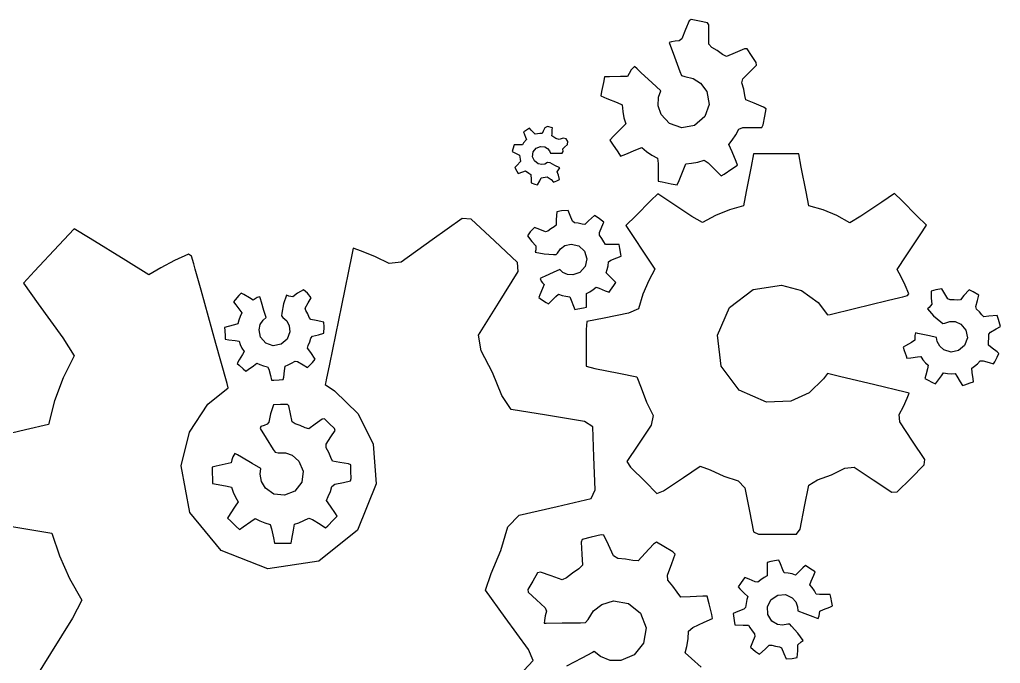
# Model space of a CAD drawing. Header units: metres. Extents: x -544 to 104, y 0 to 186.
# Drawn here: x -354.47 to -342.09, y 108.51 to 116.64 of the extents above; entities that cross this region are included whole.
import ezdxf

# ---------------------------------------------------------------- set-up
doc = ezdxf.new("R2010")
doc.units = ezdxf.units.M

msp = doc.modelspace()

# ---------------------------------------------------------------- linework, layer by layer
at = {"layer": 'COMPONENT1'}
for p, q in [((-345.993, 116.637), (-346.02, 116.623)), ((-345.89, 116.617), (-345.993, 116.637)), ((-346.066, 116.511), (-346.113, 116.394)), ((-346.02, 116.623), (-346.066, 116.511)), ((-345.788, 116.597), (-345.89, 116.617)), ((-345.77, 116.572), (-345.788, 116.597)), ((-345.77, 116.449), (-345.77, 116.572)), ((-346.113, 116.394), (-346.145, 116.369)), ((-345.77, 116.325), (-345.77, 116.449)), ((-346.244, 116.356), (-346.272, 116.35)), ((-346.272, 116.35), (-346.205, 116.168)), ((-346.195, 116.364), (-346.244, 116.356)), ((-346.145, 116.369), (-346.195, 116.364)), ((-345.735, 116.285), (-345.77, 116.325)), ((-345.665, 116.245), (-345.735, 116.285)), ((-345.322, 116.268), (-345.439, 116.219)), ((-345.289, 116.268), (-345.322, 116.268)), ((-345.234, 116.185), (-345.289, 116.268)), ((-346.205, 116.168), (-346.136, 115.983)), ((-345.599, 116.197), (-345.665, 116.245)), ((-345.549, 116.173), (-345.599, 116.197)), ((-345.439, 116.219), (-345.549, 116.173)), ((-345.173, 116.095), (-345.234, 116.185)), ((-346.711, 116.044), (-346.752, 116.002)), ((-346.678, 116.014), (-346.711, 116.044)), ((-346.626, 115.966), (-346.678, 116.014)), ((-345.25, 115.983), (-345.169, 116.064)), ((-345.169, 116.064), (-345.173, 116.095)), ((-347.089, 115.916), (-347.103, 115.843)), ((-347.026, 115.916), (-347.089, 115.916)), ((-346.888, 115.917), (-347.026, 115.916)), ((-346.799, 115.917), (-346.888, 115.917)), ((-346.778, 115.957), (-346.799, 115.917)), ((-346.752, 116.002), (-346.778, 115.957)), ((-346.491, 115.842), (-346.626, 115.966)), ((-346.136, 115.983), (-346.118, 115.933)), ((-346.118, 115.933), (-346.076, 115.917)), ((-346.076, 115.917), (-345.969, 115.894)), ((-345.969, 115.894), (-345.875, 115.835)), ((-345.353, 115.839), (-345.341, 115.891)), ((-345.341, 115.891), (-345.25, 115.983)), ((-347.103, 115.843), (-347.125, 115.728)), ((-346.379, 115.739), (-346.491, 115.842)), ((-345.875, 115.835), (-345.796, 115.729)), ((-345.331, 115.76), (-345.353, 115.839)), ((-345.318, 115.679), (-345.331, 115.76)), ((-347.125, 115.728), (-347.135, 115.674)), ((-347.135, 115.674), (-347.058, 115.642)), ((-347.058, 115.642), (-346.93, 115.589)), ((-346.41, 115.547), (-346.407, 115.658)), ((-346.407, 115.658), (-346.379, 115.739)), ((-345.796, 115.729), (-345.768, 115.566)), ((-345.304, 115.623), (-345.318, 115.679)), ((-346.93, 115.589), (-346.867, 115.56)), ((-346.867, 115.56), (-346.859, 115.479)), ((-346.374, 115.439), (-346.41, 115.547)), ((-345.768, 115.566), (-345.822, 115.412)), ((-345.201, 115.581), (-345.304, 115.623)), ((-345.08, 115.531), (-345.201, 115.581)), ((-345.047, 115.509), (-345.08, 115.531)), ((-346.859, 115.479), (-346.843, 115.399)), ((-346.843, 115.399), (-346.819, 115.322)), ((-346.268, 115.324), (-346.374, 115.439)), ((-345.822, 115.412), (-345.951, 115.302)), ((-345.087, 115.308), (-345.065, 115.418)), ((-345.065, 115.418), (-345.047, 115.509)), ((-348.033, 115.265), (-348.085, 115.234)), ((-348.013, 115.242), (-348.033, 115.265)), ((-347.843, 115.271), (-347.864, 115.227)), ((-347.809, 115.288), (-347.843, 115.271)), ((-347.746, 115.272), (-347.809, 115.288)), ((-347.748, 115.246), (-347.746, 115.272)), ((-346.873, 115.268), (-346.971, 115.17)), ((-346.819, 115.322), (-346.873, 115.268)), ((-346.114, 115.271), (-346.268, 115.324)), ((-345.951, 115.302), (-346.114, 115.271)), ((-345.391, 115.254), (-345.34, 115.274)), ((-345.34, 115.274), (-345.207, 115.275)), ((-345.207, 115.275), (-345.101, 115.275)), ((-345.101, 115.275), (-345.087, 115.308)), ((-348.085, 115.234), (-348.109, 115.22)), ((-348.109, 115.22), (-348.086, 115.154)), ((-348.086, 115.154), (-348.075, 115.123)), ((-347.962, 115.189), (-348.013, 115.242)), ((-347.934, 115.196), (-347.962, 115.189)), ((-347.905, 115.2), (-347.934, 115.196)), ((-347.877, 115.201), (-347.905, 115.2)), ((-347.864, 115.227), (-347.877, 115.201)), ((-347.752, 115.169), (-347.75, 115.196)), ((-347.727, 115.154), (-347.752, 115.169)), ((-347.75, 115.196), (-347.748, 115.246)), ((-347.704, 115.137), (-347.727, 115.154)), ((-347.612, 115.141), (-347.659, 115.124)), ((-347.573, 115.134), (-347.612, 115.141)), ((-346.971, 115.17), (-347.023, 115.117)), ((-345.478, 115.115), (-345.431, 115.182)), ((-345.431, 115.182), (-345.391, 115.254)), ((-348.229, 115.057), (-348.245, 115.002)), ((-348.195, 115.055), (-348.229, 115.057)), ((-348.125, 115.056), (-348.195, 115.055)), ((-348.11, 115.081), (-348.125, 115.056)), ((-348.075, 115.123), (-348.11, 115.081)), ((-347.952, 115.014), (-347.898, 115.037)), ((-347.898, 115.037), (-347.843, 115.032)), ((-347.843, 115.032), (-347.807, 115.012)), ((-347.659, 115.124), (-347.704, 115.137)), ((-347.615, 115.006), (-347.592, 115.027)), ((-347.592, 115.027), (-347.555, 115.06)), ((-347.552, 115.098), (-347.573, 115.134)), ((-347.555, 115.06), (-347.552, 115.098)), ((-347.023, 115.117), (-346.988, 115.065)), ((-346.988, 115.065), (-346.922, 114.967)), ((-346.693, 114.993), (-346.619, 115.024)), ((-346.619, 115.024), (-346.558, 114.973)), ((-345.517, 115.062), (-345.478, 115.115)), ((-345.477, 114.968), (-345.517, 115.062)), ((-348.245, 115.002), (-348.252, 114.972)), ((-348.252, 114.972), (-348.194, 114.943)), ((-348.194, 114.943), (-348.161, 114.928)), ((-348.161, 114.928), (-348.155, 114.875)), ((-347.996, 114.907), (-347.988, 114.967)), ((-347.974, 114.853), (-347.996, 114.907)), ((-347.988, 114.967), (-347.952, 115.014)), ((-347.807, 115.012), (-347.782, 114.981)), ((-347.782, 114.981), (-347.77, 114.953)), ((-347.77, 114.953), (-347.715, 114.952)), ((-347.715, 114.952), (-347.65, 114.951)), ((-347.65, 114.951), (-347.624, 114.951)), ((-347.624, 114.951), (-347.608, 114.972)), ((-347.608, 114.972), (-347.615, 115.006)), ((-346.922, 114.967), (-346.885, 114.912)), ((-346.885, 114.912), (-346.82, 114.94)), ((-346.82, 114.94), (-346.693, 114.993)), ((-346.558, 114.973), (-346.49, 114.927)), ((-346.49, 114.927), (-346.418, 114.889)), ((-345.426, 114.845), (-345.477, 114.968)), ((-345.206, 114.942), (-345.238, 114.782)), ((-345.055, 114.942), (-345.206, 114.942)), ((-344.783, 114.942), (-345.055, 114.942)), ((-344.637, 114.943), (-344.783, 114.942)), ((-344.604, 114.775), (-344.637, 114.943)), ((-348.193, 114.797), (-348.221, 114.772)), ((-348.221, 114.772), (-348.196, 114.725)), ((-348.149, 114.847), (-348.193, 114.797)), ((-348.155, 114.875), (-348.149, 114.847)), ((-347.927, 114.817), (-347.974, 114.853)), ((-347.881, 114.807), (-347.927, 114.817)), ((-347.842, 114.814), (-347.881, 114.807)), ((-347.808, 114.833), (-347.842, 114.814)), ((-347.776, 114.83), (-347.808, 114.833)), ((-347.714, 114.797), (-347.776, 114.83)), ((-347.652, 114.765), (-347.714, 114.797)), ((-346.418, 114.889), (-346.412, 114.822)), ((-346.412, 114.822), (-346.412, 114.685)), ((-346.095, 114.731), (-346.061, 114.815)), ((-346.061, 114.815), (-345.991, 114.823)), ((-345.991, 114.823), (-345.91, 114.838)), ((-345.91, 114.838), (-345.83, 114.862)), ((-345.83, 114.862), (-345.779, 114.829)), ((-345.779, 114.829), (-345.683, 114.734)), ((-345.481, 114.752), (-345.411, 114.799)), ((-345.411, 114.799), (-345.426, 114.845)), ((-345.238, 114.782), (-345.3, 114.469)), ((-344.541, 114.462), (-344.604, 114.775)), ((-348.196, 114.725), (-348.18, 114.696)), ((-348.18, 114.696), (-348.121, 114.714)), ((-348.121, 114.714), (-348.084, 114.727)), ((-348.084, 114.727), (-348.044, 114.697)), ((-348.044, 114.697), (-348.019, 114.681)), ((-348.019, 114.681), (-348.013, 114.618)), ((-347.887, 114.639), (-347.839, 114.648)), ((-347.839, 114.648), (-347.811, 114.654)), ((-347.811, 114.654), (-347.762, 114.618)), ((-347.684, 114.715), (-347.67, 114.742)), ((-347.669, 114.672), (-347.684, 114.715)), ((-347.67, 114.742), (-347.652, 114.765)), ((-347.658, 114.621), (-347.669, 114.672)), ((-346.412, 114.685), (-346.412, 114.599)), ((-346.147, 114.605), (-346.095, 114.731)), ((-345.683, 114.734), (-345.615, 114.666)), ((-345.615, 114.666), (-345.577, 114.687)), ((-345.577, 114.687), (-345.481, 114.752)), ((-348.013, 114.618), (-348.015, 114.577)), ((-348.015, 114.577), (-347.968, 114.561)), ((-347.968, 114.561), (-347.934, 114.552)), ((-347.934, 114.552), (-347.906, 114.6)), ((-347.906, 114.6), (-347.887, 114.639)), ((-347.762, 114.618), (-347.733, 114.586)), ((-347.733, 114.586), (-347.691, 114.602)), ((-347.691, 114.602), (-347.658, 114.621)), ((-346.412, 114.599), (-346.36, 114.588)), ((-346.36, 114.588), (-346.245, 114.565)), ((-346.245, 114.565), (-346.17, 114.551)), ((-346.17, 114.551), (-346.147, 114.605)), ((-346.415, 114.438), (-346.502, 114.353)), ((-346.25, 114.328), (-346.415, 114.438)), ((-345.3, 114.469), (-345.335, 114.288)), ((-344.507, 114.287), (-344.541, 114.462)), ((-343.427, 114.442), (-343.587, 114.334)), ((-343.336, 114.352), (-343.427, 114.442)), ((-346.502, 114.353), (-346.693, 114.162)), ((-345.987, 114.152), (-346.25, 114.328)), ((-345.335, 114.288), (-345.51, 114.237)), ((-344.329, 114.235), (-344.507, 114.287)), ((-343.587, 114.334), (-343.852, 114.156)), ((-343.144, 114.161), (-343.336, 114.352)), ((-347.69, 114.21), (-347.699, 114.116)), ((-347.631, 114.222), (-347.69, 114.21)), ((-347.549, 114.229), (-347.631, 114.222)), ((-347.523, 114.165), (-347.549, 114.229)), ((-347.494, 114.093), (-347.523, 114.165)), ((-347.213, 114.165), (-347.289, 114.097)), ((-347.167, 114.134), (-347.213, 114.165)), ((-346.693, 114.162), (-346.817, 114.038)), ((-345.851, 114.077), (-345.987, 114.152)), ((-345.686, 114.166), (-345.851, 114.077)), ((-345.51, 114.237), (-345.686, 114.166)), ((-344.155, 114.163), (-344.329, 114.235)), ((-343.991, 114.074), (-344.155, 114.163)), ((-343.852, 114.156), (-343.991, 114.074)), ((-343.024, 114.041), (-343.144, 114.161)), ((-348.886, 114.127), (-349.262, 113.856)), ((-348.771, 114.118), (-348.886, 114.127)), ((-348.477, 113.844), (-348.771, 114.118)), ((-347.699, 114.044), (-347.724, 114.022)), ((-347.699, 114.116), (-347.699, 114.044)), ((-347.468, 114.074), (-347.494, 114.093)), ((-347.419, 114.067), (-347.468, 114.074)), ((-347.371, 114.056), (-347.419, 114.067)), ((-347.336, 114.05), (-347.371, 114.056)), ((-347.289, 114.097), (-347.336, 114.05)), ((-347.096, 114.08), (-347.167, 114.134)), ((-347.121, 114.021), (-347.096, 114.08)), ((-346.817, 114.038), (-346.744, 113.924)), ((-343.102, 113.921), (-343.024, 114.041)), ((-353.783, 113.997), (-353.975, 113.792)), ((-353.58, 113.874), (-353.783, 113.997)), ((-348.025, 113.96), (-348.06, 113.907)), ((-348.06, 113.907), (-348.007, 113.837)), ((-347.972, 114.015), (-348.025, 113.96)), ((-347.904, 113.987), (-347.972, 114.015)), ((-347.835, 113.958), (-347.904, 113.987)), ((-347.805, 113.967), (-347.835, 113.958)), ((-347.766, 113.997), (-347.805, 113.967)), ((-347.724, 114.022), (-347.766, 113.997)), ((-347.153, 113.915), (-347.152, 113.948)), ((-347.122, 113.876), (-347.153, 113.915)), ((-347.152, 113.948), (-347.121, 114.021)), ((-346.744, 113.924), (-346.569, 113.663)), ((-343.279, 113.656), (-343.102, 113.921)), ((-353.975, 113.792), (-354.282, 113.464)), ((-353.13, 113.595), (-353.58, 113.874)), ((-349.262, 113.856), (-349.653, 113.575)), ((-348.187, 113.573), (-348.477, 113.844)), ((-348.007, 113.837), (-347.954, 113.783)), ((-347.954, 113.783), (-347.957, 113.731)), ((-347.643, 113.745), (-347.589, 113.784)), ((-347.589, 113.784), (-347.511, 113.802)), ((-347.511, 113.802), (-347.414, 113.78)), ((-347.414, 113.78), (-347.342, 113.713)), ((-347.096, 113.834), (-347.122, 113.876)), ((-347.076, 113.8), (-347.096, 113.834)), ((-347.015, 113.8), (-347.076, 113.8)), ((-346.934, 113.799), (-347.015, 113.8)), ((-346.905, 113.797), (-346.934, 113.799)), ((-346.896, 113.747), (-346.905, 113.797)), ((-352.338, 113.678), (-352.518, 113.596)), ((-352.3, 113.65), (-352.338, 113.678)), ((-350.276, 113.668), (-350.409, 113.027)), ((-350.259, 113.752), (-350.276, 113.668)), ((-350.155, 113.716), (-350.259, 113.752)), ((-349.978, 113.643), (-350.155, 113.716)), ((-347.957, 113.731), (-347.964, 113.702)), ((-347.964, 113.702), (-347.85, 113.679)), ((-347.85, 113.679), (-347.732, 113.674)), ((-347.732, 113.674), (-347.7, 113.672)), ((-347.7, 113.672), (-347.681, 113.691)), ((-347.681, 113.691), (-347.643, 113.745)), ((-347.342, 113.713), (-347.311, 113.616)), ((-346.882, 113.678), (-346.896, 113.747)), ((-346.88, 113.652), (-346.882, 113.678)), ((-346.569, 113.663), (-346.452, 113.488)), ((-343.394, 113.484), (-343.279, 113.656)), ((-352.84, 113.415), (-353.13, 113.595)), ((-352.518, 113.596), (-352.69, 113.502)), ((-352.273, 113.553), (-352.3, 113.65)), ((-352.254, 113.487), (-352.273, 113.553)), ((-349.807, 113.559), (-349.978, 113.643)), ((-349.653, 113.575), (-349.807, 113.559)), ((-348.18, 113.457), (-348.187, 113.573)), ((-347.311, 113.616), (-347.332, 113.519)), ((-347.044, 113.529), (-347.039, 113.579)), ((-347.039, 113.579), (-347.009, 113.6)), ((-347.009, 113.6), (-346.933, 113.631)), ((-346.933, 113.631), (-346.88, 113.652)), ((-354.282, 113.464), (-354.424, 113.309)), ((-352.69, 113.502), (-352.84, 113.415)), ((-352.181, 113.224), (-352.254, 113.487)), ((-348.427, 113.059), (-348.18, 113.457)), ((-347.738, 113.444), (-347.838, 113.399)), ((-347.654, 113.482), (-347.738, 113.444)), ((-347.616, 113.447), (-347.654, 113.482)), ((-347.555, 113.419), (-347.616, 113.447)), ((-347.486, 113.414), (-347.555, 113.419)), ((-347.398, 113.446), (-347.486, 113.414)), ((-347.332, 113.519), (-347.398, 113.446)), ((-347.068, 113.441), (-347.055, 113.481)), ((-347.029, 113.402), (-347.068, 113.441)), ((-347.055, 113.481), (-347.044, 113.529)), ((-346.452, 113.488), (-346.527, 113.344)), ((-343.344, 113.392), (-343.394, 113.484)), ((-354.424, 113.309), (-354.238, 113.049)), ((-347.877, 113.381), (-347.901, 113.37)), ((-347.901, 113.37), (-347.887, 113.337)), ((-347.887, 113.337), (-347.869, 113.313)), ((-347.838, 113.399), (-347.877, 113.381)), ((-347.851, 113.292), (-347.872, 113.242)), ((-347.869, 113.313), (-347.851, 113.292)), ((-346.971, 113.343), (-347.029, 113.402)), ((-346.972, 113.28), (-346.947, 113.318)), ((-346.947, 113.318), (-346.971, 113.343)), ((-346.527, 113.344), (-346.603, 113.17)), ((-345.212, 113.231), (-344.855, 113.286)), ((-344.855, 113.286), (-344.602, 113.216)), ((-343.292, 113.286), (-343.344, 113.392)), ((-343.246, 113.176), (-343.292, 113.286)), ((-351.994, 112.551), (-352.181, 113.224)), ((-351.674, 113.186), (-351.704, 113.153)), ((-351.642, 113.167), (-351.674, 113.186)), ((-351.57, 113.125), (-351.642, 113.167)), ((-350.962, 113.183), (-351.023, 113.137)), ((-350.886, 113.226), (-350.962, 113.183)), ((-350.839, 113.184), (-350.886, 113.226)), ((-350.79, 113.125), (-350.839, 113.184)), ((-347.905, 113.165), (-347.919, 113.131)), ((-347.872, 113.242), (-347.905, 113.165)), ((-347.701, 113.142), (-347.67, 113.17)), ((-347.67, 113.17), (-347.623, 113.155)), ((-347.315, 113.133), (-347.314, 113.181)), ((-347.314, 113.181), (-347.272, 113.202)), ((-347.272, 113.202), (-347.231, 113.229)), ((-347.231, 113.229), (-347.192, 113.26)), ((-347.192, 113.26), (-347.154, 113.248)), ((-347.154, 113.248), (-347.078, 113.215)), ((-347.078, 113.215), (-347.03, 113.195)), ((-347.03, 113.195), (-347.012, 113.221)), ((-347.012, 113.221), (-346.972, 113.28)), ((-346.603, 113.17), (-346.66, 112.987)), ((-345.511, 113.003), (-345.212, 113.231)), ((-344.602, 113.216), (-344.393, 113.068)), ((-343.263, 113.154), (-343.246, 113.176)), ((-342.905, 113.228), (-342.965, 113.208)), ((-342.965, 113.208), (-342.965, 113.12)), ((-342.829, 113.241), (-342.905, 113.228)), ((-342.792, 113.177), (-342.829, 113.241)), ((-342.755, 113.112), (-342.792, 113.177)), ((-342.487, 113.227), (-342.551, 113.156)), ((-342.433, 113.2), (-342.487, 113.227)), ((-342.363, 113.157), (-342.433, 113.2)), ((-354.238, 113.049), (-353.928, 112.619)), ((-351.75, 113.1), (-351.772, 113.075)), ((-351.772, 113.075), (-351.742, 113.035)), ((-351.704, 113.153), (-351.75, 113.1)), ((-351.523, 113.098), (-351.57, 113.125)), ((-351.5, 113.113), (-351.523, 113.098)), ((-351.473, 113.128), (-351.5, 113.113)), ((-351.439, 113.137), (-351.473, 113.128)), ((-351.432, 113.112), (-351.439, 113.137)), ((-351.419, 113.071), (-351.432, 113.112)), ((-351.387, 112.966), (-351.419, 113.071)), ((-351.139, 113.048), (-351.16, 112.93)), ((-351.102, 113.157), (-351.139, 113.048)), ((-351.074, 113.146), (-351.102, 113.157)), ((-351.023, 113.137), (-351.074, 113.146)), ((-350.865, 112.996), (-350.827, 113.061)), ((-350.827, 113.061), (-350.79, 113.125)), ((-348.677, 112.656), (-348.427, 113.059)), ((-347.919, 113.131), (-347.882, 113.106)), ((-347.882, 113.106), (-347.824, 113.066)), ((-347.824, 113.066), (-347.796, 113.048)), ((-347.796, 113.048), (-347.76, 113.083)), ((-347.76, 113.083), (-347.701, 113.142)), ((-347.623, 113.155), (-347.575, 113.145)), ((-347.575, 113.145), (-347.527, 113.14)), ((-347.527, 113.14), (-347.509, 113.097)), ((-347.509, 113.097), (-347.478, 113.02)), ((-347.315, 113.049), (-347.315, 113.133)), ((-347.315, 113.007), (-347.315, 113.049)), ((-344.393, 113.068), (-344.273, 112.909)), ((-343.932, 112.992), (-343.522, 113.091)), ((-343.522, 113.091), (-343.362, 113.13)), ((-343.362, 113.13), (-343.322, 113.14)), ((-343.322, 113.14), (-343.263, 113.154)), ((-342.955, 113.045), (-342.988, 113.005)), ((-342.965, 113.12), (-342.955, 113.045)), ((-342.725, 113.102), (-342.755, 113.112)), ((-342.676, 113.102), (-342.725, 113.102)), ((-342.627, 113.096), (-342.676, 113.102)), ((-342.594, 113.099), (-342.627, 113.096)), ((-342.551, 113.156), (-342.594, 113.099)), ((-342.401, 113.015), (-342.381, 113.09)), ((-342.381, 113.09), (-342.363, 113.157)), ((-351.742, 113.035), (-351.691, 112.968)), ((-351.691, 112.968), (-351.668, 112.934)), ((-351.668, 112.934), (-351.688, 112.889)), ((-351.36, 112.878), (-351.387, 112.966)), ((-351.16, 112.93), (-351.165, 112.899)), ((-350.859, 112.965), (-350.865, 112.996)), ((-350.835, 112.923), (-350.859, 112.965)), ((-350.816, 112.878), (-350.835, 112.923)), ((-350.409, 113.027), (-350.561, 112.287)), ((-347.478, 113.02), (-347.461, 112.979)), ((-347.461, 112.979), (-347.424, 112.986)), ((-347.424, 112.986), (-347.354, 112.999)), ((-347.354, 112.999), (-347.315, 113.007)), ((-346.787, 112.93), (-347.093, 112.87)), ((-346.66, 112.987), (-346.787, 112.93)), ((-345.661, 112.653), (-345.511, 113.003)), ((-344.273, 112.909), (-344.241, 112.917)), ((-344.241, 112.917), (-343.932, 112.992)), ((-342.988, 113.005), (-343.012, 112.986)), ((-343.012, 112.986), (-342.935, 112.899)), ((-342.391, 112.984), (-342.401, 113.015)), ((-342.356, 112.949), (-342.391, 112.984)), ((-342.325, 112.911), (-342.356, 112.949)), ((-351.715, 112.796), (-351.76, 112.784)), ((-351.704, 112.843), (-351.715, 112.796)), ((-351.688, 112.889), (-351.704, 112.843)), ((-351.449, 112.721), (-351.435, 112.788)), ((-351.435, 112.788), (-351.399, 112.844)), ((-351.399, 112.844), (-351.36, 112.878)), ((-351.165, 112.899), (-351.149, 112.878)), ((-351.149, 112.878), (-351.1, 112.833)), ((-351.1, 112.833), (-351.069, 112.774)), ((-350.797, 112.85), (-350.816, 112.878)), ((-350.726, 112.841), (-350.797, 112.85)), ((-350.633, 112.82), (-350.726, 112.841)), ((-350.629, 112.761), (-350.633, 112.82)), ((-347.311, 112.826), (-347.319, 112.726)), ((-347.093, 112.87), (-347.311, 112.826)), ((-342.935, 112.899), (-342.843, 112.823)), ((-342.843, 112.823), (-342.819, 112.803)), ((-342.819, 112.803), (-342.792, 112.807)), ((-342.792, 112.807), (-342.729, 112.827)), ((-342.729, 112.827), (-342.663, 112.825)), ((-342.663, 112.825), (-342.59, 112.793)), ((-342.59, 112.793), (-342.526, 112.717)), ((-342.301, 112.886), (-342.325, 112.911)), ((-342.235, 112.895), (-342.301, 112.886)), ((-342.133, 112.904), (-342.235, 112.895)), ((-342.115, 112.851), (-342.133, 112.904)), ((-342.091, 112.765), (-342.115, 112.851)), ((-351.841, 112.763), (-351.884, 112.751)), ((-351.884, 112.751), (-351.881, 112.714)), ((-351.881, 112.714), (-351.877, 112.643)), ((-351.76, 112.784), (-351.841, 112.763)), ((-351.429, 112.629), (-351.449, 112.721)), ((-351.06, 112.695), (-351.095, 112.602)), ((-351.069, 112.774), (-351.06, 112.695)), ((-350.699, 112.66), (-350.632, 112.678)), ((-350.632, 112.678), (-350.629, 112.761)), ((-347.319, 112.726), (-347.319, 112.46)), ((-343.161, 112.683), (-343.17, 112.648)), ((-343.135, 112.677), (-343.161, 112.683)), ((-343.093, 112.668), (-343.135, 112.677)), ((-342.986, 112.644), (-343.093, 112.668)), ((-342.526, 112.717), (-342.508, 112.62)), ((-342.236, 112.667), (-342.215, 112.693)), ((-342.235, 112.618), (-342.236, 112.667)), ((-342.215, 112.693), (-342.146, 112.733)), ((-342.146, 112.733), (-342.091, 112.765)), ((-353.928, 112.619), (-353.784, 112.394)), ((-351.861, 112.072), (-351.994, 112.551)), ((-351.877, 112.643), (-351.875, 112.603)), ((-351.875, 112.603), (-351.832, 112.597)), ((-351.832, 112.597), (-351.75, 112.586)), ((-351.75, 112.586), (-351.702, 112.58)), ((-351.702, 112.58), (-351.686, 112.535)), ((-351.365, 112.554), (-351.429, 112.629)), ((-351.271, 112.521), (-351.365, 112.554)), ((-351.095, 112.602), (-351.17, 112.539)), ((-350.827, 112.524), (-350.81, 112.569)), ((-350.81, 112.569), (-350.797, 112.617)), ((-350.797, 112.617), (-350.775, 112.641)), ((-350.775, 112.641), (-350.699, 112.66)), ((-348.646, 112.456), (-348.677, 112.656)), ((-345.615, 112.264), (-345.661, 112.653)), ((-343.215, 112.563), (-343.288, 112.521)), ((-343.169, 112.59), (-343.215, 112.563)), ((-343.17, 112.648), (-343.17, 112.617)), ((-343.17, 112.617), (-343.169, 112.59)), ((-342.897, 112.624), (-342.986, 112.644)), ((-342.887, 112.573), (-342.897, 112.624)), ((-342.855, 112.514), (-342.887, 112.573)), ((-342.508, 112.62), (-342.542, 112.524)), ((-342.243, 112.529), (-342.239, 112.568)), ((-342.239, 112.568), (-342.235, 112.618)), ((-351.686, 112.535), (-351.665, 112.49)), ((-351.665, 112.49), (-351.639, 112.449)), ((-351.639, 112.449), (-351.657, 112.412)), ((-351.17, 112.539), (-351.271, 112.521)), ((-350.837, 112.49), (-350.827, 112.524)), ((-350.797, 112.437), (-350.837, 112.49)), ((-350.739, 112.353), (-350.797, 112.437)), ((-348.501, 112.183), (-348.646, 112.456)), ((-347.319, 112.46), (-347.319, 112.264)), ((-343.288, 112.521), (-343.32, 112.502)), ((-343.32, 112.502), (-343.305, 112.46)), ((-343.305, 112.46), (-343.282, 112.394)), ((-342.804, 112.468), (-342.855, 112.514)), ((-342.714, 112.44), (-342.804, 112.468)), ((-342.618, 112.459), (-342.714, 112.44)), ((-342.542, 112.524), (-342.618, 112.459)), ((-342.195, 112.492), (-342.243, 112.529)), ((-342.131, 112.443), (-342.195, 112.492)), ((-342.132, 112.378), (-342.109, 112.424)), ((-342.109, 112.424), (-342.131, 112.443)), ((-353.784, 112.394), (-353.922, 112.117)), ((-351.698, 112.341), (-351.724, 112.296)), ((-351.724, 112.296), (-351.701, 112.275)), ((-351.657, 112.412), (-351.698, 112.341)), ((-351.52, 112.268), (-351.476, 112.302)), ((-351.476, 112.302), (-351.438, 112.284)), ((-351.083, 112.279), (-351.038, 112.3)), ((-351.038, 112.3), (-350.995, 112.325)), ((-350.995, 112.325), (-350.962, 112.32)), ((-350.962, 112.32), (-350.893, 112.28)), ((-350.838, 112.248), (-350.776, 112.311)), ((-350.776, 112.311), (-350.739, 112.353)), ((-343.282, 112.394), (-343.271, 112.362)), ((-343.271, 112.362), (-343.221, 112.369)), ((-343.221, 112.369), (-343.139, 112.38)), ((-343.139, 112.38), (-343.097, 112.383)), ((-343.097, 112.383), (-343.069, 112.344)), ((-343.069, 112.344), (-343.036, 112.307)), ((-343.036, 112.307), (-343.001, 112.274)), ((-342.419, 112.262), (-342.381, 112.294)), ((-342.381, 112.294), (-342.347, 112.331)), ((-342.347, 112.331), (-342.31, 112.329)), ((-342.31, 112.329), (-342.232, 112.308)), ((-342.232, 112.308), (-342.176, 112.293)), ((-342.176, 112.293), (-342.162, 112.316)), ((-342.162, 112.316), (-342.132, 112.378)), ((-351.701, 112.275), (-351.648, 112.228)), ((-351.648, 112.228), (-351.614, 112.198)), ((-351.614, 112.198), (-351.586, 112.219)), ((-351.586, 112.219), (-351.52, 112.268)), ((-351.438, 112.284), (-351.391, 112.267)), ((-351.391, 112.267), (-351.342, 112.255)), ((-351.342, 112.255), (-351.326, 112.223)), ((-351.326, 112.223), (-351.305, 112.144)), ((-351.138, 112.123), (-351.127, 112.203)), ((-351.127, 112.203), (-351.119, 112.264)), ((-351.119, 112.264), (-351.083, 112.279)), ((-350.893, 112.28), (-350.838, 112.248)), ((-350.561, 112.287), (-350.602, 112.09)), ((-348.384, 111.893), (-348.501, 112.183)), ((-347.319, 112.264), (-347.212, 112.234)), ((-347.212, 112.234), (-346.909, 112.174)), ((-346.909, 112.174), (-346.679, 112.129)), ((-345.39, 111.962), (-345.615, 112.264)), ((-344.272, 112.17), (-344.323, 112.102)), ((-344.238, 112.161), (-344.272, 112.17)), ((-343.013, 112.229), (-343.034, 112.149)), ((-343.001, 112.274), (-343.013, 112.229)), ((-342.836, 112.14), (-342.807, 112.178)), ((-342.807, 112.178), (-342.76, 112.17)), ((-342.76, 112.17), (-342.711, 112.167)), ((-342.453, 112.237), (-342.419, 112.262)), ((-342.446, 112.183), (-342.453, 112.237)), ((-342.435, 112.101), (-342.446, 112.183)), ((-353.922, 112.117), (-354.032, 111.825)), ((-351.853, 112.043), (-351.861, 112.072)), ((-351.305, 112.144), (-351.291, 112.088)), ((-351.291, 112.088), (-351.264, 112.088)), ((-351.264, 112.088), (-351.195, 112.092)), ((-351.195, 112.092), (-351.144, 112.095)), ((-351.144, 112.095), (-351.138, 112.123)), ((-350.607, 112.064), (-350.614, 112.033)), ((-350.602, 112.09), (-350.607, 112.064)), ((-346.679, 112.129), (-346.627, 111.988)), ((-344.323, 112.102), (-344.505, 111.926)), ((-344.12, 112.133), (-344.238, 112.161)), ((-343.677, 112.026), (-344.12, 112.133)), ((-343.034, 112.149), (-343.046, 112.106)), ((-343.046, 112.106), (-343.011, 112.089)), ((-343.011, 112.089), (-342.948, 112.058)), ((-342.948, 112.058), (-342.912, 112.04)), ((-342.912, 112.04), (-342.886, 112.074)), ((-342.886, 112.074), (-342.836, 112.14)), ((-342.711, 112.167), (-342.662, 112.169)), ((-342.662, 112.169), (-342.639, 112.135)), ((-342.639, 112.135), (-342.597, 112.064)), ((-342.597, 112.064), (-342.571, 112.019)), ((-342.541, 112.029), (-342.474, 112.052)), ((-342.474, 112.052), (-342.431, 112.066)), ((-342.431, 112.066), (-342.435, 112.101)), ((-352.095, 111.783), (-351.839, 111.991)), ((-351.839, 111.991), (-351.853, 112.043)), ((-350.614, 112.033), (-350.498, 111.953)), ((-350.498, 111.953), (-350.198, 111.661)), ((-346.627, 111.988), (-346.559, 111.81)), ((-345.043, 111.807), (-345.39, 111.962)), ((-344.505, 111.926), (-344.738, 111.821)), ((-343.293, 111.933), (-343.677, 112.026)), ((-343.242, 111.921), (-343.293, 111.933)), ((-343.266, 111.859), (-343.242, 111.921)), ((-342.571, 112.019), (-342.541, 112.029)), ((-354.032, 111.825), (-354.109, 111.528)), ((-348.268, 111.716), (-348.384, 111.893)), ((-346.559, 111.81), (-346.473, 111.642)), ((-344.738, 111.821), (-345.043, 111.807)), ((-343.314, 111.754), (-343.266, 111.859)), ((-352.329, 111.429), (-352.095, 111.783)), ((-351.268, 111.776), (-351.305, 111.66)), ((-351.18, 111.778), (-351.268, 111.776)), ((-351.092, 111.779), (-351.18, 111.778)), ((-351.073, 111.762), (-351.092, 111.779)), ((-351.051, 111.662), (-351.073, 111.762)), ((-347.819, 111.643), (-348.268, 111.716)), ((-343.368, 111.652), (-343.314, 111.754)), ((-351.324, 111.555), (-351.346, 111.529)), ((-351.305, 111.66), (-351.324, 111.555)), ((-351.029, 111.56), (-351.051, 111.662)), ((-350.994, 111.533), (-351.029, 111.56)), ((-350.651, 111.592), (-350.739, 111.531)), ((-350.624, 111.598), (-350.651, 111.592)), ((-350.564, 111.54), (-350.624, 111.598)), ((-350.198, 111.661), (-350.01, 111.28)), ((-347.34, 111.565), (-347.819, 111.643)), ((-347.235, 111.497), (-347.34, 111.565)), ((-346.473, 111.642), (-346.499, 111.518)), ((-343.361, 111.559), (-343.368, 111.652)), ((-343.2, 111.318), (-343.361, 111.559)), ((-354.396, 111.46), (-354.911, 111.34)), ((-354.109, 111.528), (-354.396, 111.46)), ((-352.431, 111.005), (-352.329, 111.429)), ((-351.425, 111.501), (-351.437, 111.475)), ((-351.437, 111.475), (-351.359, 111.353)), ((-351.386, 111.516), (-351.425, 111.501)), ((-351.346, 111.529), (-351.386, 111.516)), ((-350.929, 111.512), (-350.994, 111.533)), ((-350.866, 111.484), (-350.929, 111.512)), ((-350.821, 111.474), (-350.866, 111.484)), ((-350.739, 111.531), (-350.821, 111.474)), ((-350.498, 111.476), (-350.564, 111.54)), ((-350.541, 111.37), (-350.489, 111.451)), ((-350.489, 111.451), (-350.498, 111.476)), ((-347.222, 111.117), (-347.235, 111.497)), ((-346.499, 111.518), (-346.669, 111.264)), ((-351.359, 111.353), (-351.27, 111.213)), ((-350.6, 111.279), (-350.541, 111.37)), ((-343.044, 111.086), (-343.2, 111.318)), ((-351.27, 111.213), (-351.246, 111.176)), ((-350.601, 111.234), (-350.6, 111.279)), ((-350.569, 111.173), (-350.601, 111.234)), ((-350.01, 111.28), (-349.971, 110.776)), ((-346.669, 111.264), (-346.805, 111.06)), ((-351.792, 111.079), (-351.803, 111.042)), ((-351.779, 111.12), (-351.792, 111.079)), ((-351.753, 111.162), (-351.779, 111.12)), ((-351.721, 111.144), (-351.753, 111.162)), ((-351.669, 111.113), (-351.721, 111.144)), ((-351.537, 111.036), (-351.669, 111.113)), ((-351.246, 111.176), (-351.209, 111.17)), ((-351.209, 111.17), (-351.117, 111.17)), ((-351.117, 111.17), (-351.029, 111.138)), ((-351.029, 111.138), (-350.946, 111.065)), ((-350.946, 111.065), (-350.894, 110.936)), ((-350.544, 111.109), (-350.569, 111.173)), ((-350.522, 111.065), (-350.544, 111.109)), ((-350.431, 111.048), (-350.522, 111.065)), ((-347.208, 110.702), (-347.222, 111.117)), ((-346.805, 111.06), (-346.761, 110.99)), ((-343.051, 111.017), (-343.044, 111.086)), ((-352.321, 110.418), (-352.431, 111.005)), ((-351.99, 111.002), (-352.041, 110.99)), ((-352.041, 110.99), (-352.04, 110.928)), ((-351.876, 111.026), (-351.99, 111.002)), ((-351.803, 111.042), (-351.876, 111.026)), ((-351.427, 110.971), (-351.537, 111.036)), ((-351.435, 110.899), (-351.427, 110.971)), ((-350.894, 110.936), (-350.911, 110.8)), ((-350.322, 111.029), (-350.431, 111.048)), ((-350.291, 111.017), (-350.322, 111.029)), ((-350.29, 110.939), (-350.291, 111.017)), ((-350.288, 110.844), (-350.29, 110.939)), ((-346.761, 110.99), (-346.577, 110.807)), ((-346.091, 110.858), (-345.879, 111)), ((-345.879, 111), (-345.753, 110.954)), ((-345.753, 110.954), (-345.581, 110.876)), ((-344.224, 110.893), (-344.056, 110.975)), ((-344.056, 110.975), (-343.935, 110.99)), ((-343.935, 110.99), (-343.697, 110.83)), ((-343.223, 110.845), (-343.051, 111.017)), ((-352.04, 110.928), (-352.038, 110.83)), ((-352.038, 110.83), (-352.036, 110.783)), ((-351.418, 110.807), (-351.435, 110.899)), ((-351.369, 110.725), (-351.418, 110.807)), ((-350.382, 110.796), (-350.294, 110.815)), ((-350.294, 110.815), (-350.288, 110.844)), ((-346.342, 110.69), (-346.091, 110.858)), ((-345.581, 110.876), (-345.401, 110.816)), ((-345.401, 110.816), (-345.317, 110.726)), ((-344.51, 110.761), (-344.401, 110.828)), ((-344.401, 110.828), (-344.224, 110.893)), ((-343.697, 110.83), (-343.462, 110.673)), ((-343.392, 110.676), (-343.223, 110.845)), ((-352.036, 110.783), (-351.967, 110.771)), ((-351.967, 110.771), (-351.853, 110.75)), ((-351.853, 110.75), (-351.796, 110.737)), ((-351.796, 110.737), (-351.775, 110.672)), ((-351.262, 110.649), (-351.369, 110.725)), ((-350.998, 110.687), (-351.126, 110.633)), ((-350.911, 110.8), (-350.998, 110.687)), ((-350.549, 110.68), (-350.529, 110.746)), ((-350.529, 110.746), (-350.491, 110.772)), ((-350.491, 110.772), (-350.382, 110.796)), ((-349.971, 110.776), (-350.208, 110.192)), ((-347.256, 110.593), (-347.208, 110.702)), ((-346.577, 110.807), (-346.426, 110.656)), ((-346.426, 110.656), (-346.342, 110.69)), ((-345.317, 110.726), (-345.259, 110.434)), ((-344.563, 110.492), (-344.51, 110.761)), ((-351.775, 110.672), (-351.747, 110.609)), ((-351.747, 110.609), (-351.714, 110.55)), ((-351.126, 110.633), (-351.262, 110.649)), ((-350.598, 110.566), (-350.576, 110.616)), ((-350.549, 110.496), (-350.598, 110.566)), ((-350.576, 110.616), (-350.549, 110.68)), ((-347.684, 110.493), (-347.256, 110.593)), ((-343.462, 110.673), (-343.392, 110.676)), ((-351.749, 110.496), (-351.812, 110.398)), ((-351.714, 110.55), (-351.749, 110.496)), ((-350.485, 110.404), (-350.549, 110.496)), ((-348.164, 110.381), (-347.684, 110.493)), ((-344.62, 110.205), (-344.563, 110.492)), ((-351.926, 109.935), (-352.321, 110.418)), ((-351.812, 110.398), (-351.846, 110.346)), ((-351.846, 110.346), (-351.808, 110.309)), ((-351.552, 110.302), (-351.497, 110.34)), ((-351.497, 110.34), (-351.438, 110.309)), ((-350.946, 110.286), (-350.882, 110.313)), ((-350.882, 110.313), (-350.821, 110.346)), ((-350.821, 110.346), (-350.773, 110.329)), ((-350.773, 110.329), (-350.677, 110.267)), ((-350.582, 110.248), (-350.514, 110.318)), ((-350.514, 110.318), (-350.465, 110.369)), ((-350.465, 110.369), (-350.485, 110.404)), ((-348.309, 110.237), (-348.164, 110.381)), ((-345.259, 110.434), (-345.208, 110.174)), ((-354.888, 110.289), (-354.367, 110.204)), ((-354.367, 110.204), (-354.065, 110.155)), ((-351.808, 110.309), (-351.736, 110.24)), ((-351.736, 110.24), (-351.697, 110.202)), ((-351.697, 110.202), (-351.648, 110.235)), ((-351.648, 110.235), (-351.552, 110.302)), ((-351.438, 110.309), (-351.374, 110.284)), ((-351.374, 110.284), (-351.308, 110.265)), ((-351.308, 110.265), (-351.292, 110.211)), ((-351.292, 110.211), (-351.267, 110.098)), ((-351.036, 110.079), (-351.015, 110.192)), ((-351.015, 110.192), (-351.002, 110.268)), ((-351.002, 110.268), (-350.946, 110.286)), ((-350.208, 110.192), (-350.696, 109.803)), ((-350.677, 110.267), (-350.609, 110.224)), ((-350.609, 110.224), (-350.582, 110.248)), ((-348.399, 109.935), (-348.309, 110.237)), ((-344.663, 110.143), (-344.62, 110.205)), ((-354.065, 110.155), (-353.97, 109.868)), ((-351.267, 110.098), (-351.252, 110.028)), ((-351.045, 110.031), (-351.036, 110.079)), ((-347.37, 110.076), (-347.383, 110.04)), ((-347.256, 110.105), (-347.37, 110.076)), ((-347.132, 110.136), (-347.256, 110.105)), ((-347.097, 110.129), (-347.132, 110.136)), ((-347.039, 110.007), (-347.097, 110.129)), ((-345.208, 110.174), (-345.143, 110.143)), ((-345.143, 110.143), (-344.892, 110.143)), ((-344.892, 110.143), (-344.663, 110.143)), ((-351.252, 110.028), (-351.207, 110.028)), ((-351.207, 110.028), (-351.109, 110.029)), ((-351.109, 110.029), (-351.045, 110.031)), ((-347.383, 110.04), (-347.376, 109.891)), ((-346.974, 109.87), (-347.039, 110.007)), ((-346.471, 110.015), (-346.574, 109.901)), ((-346.434, 110.043), (-346.471, 110.015)), ((-346.341, 109.987), (-346.434, 110.043)), ((-346.227, 109.919), (-346.341, 109.987)), ((-353.97, 109.868), (-353.842, 109.581)), ((-351.338, 109.705), (-351.926, 109.935)), ((-348.519, 109.647), (-348.399, 109.935)), ((-347.376, 109.891), (-347.368, 109.752)), ((-346.921, 109.836), (-346.974, 109.87)), ((-346.824, 109.829), (-346.921, 109.836)), ((-346.73, 109.811), (-346.824, 109.829)), ((-346.574, 109.901), (-346.662, 109.804)), ((-346.238, 109.772), (-346.196, 109.89)), ((-346.196, 109.89), (-346.227, 109.919)), ((-350.696, 109.803), (-351.338, 109.705)), ((-347.414, 109.705), (-347.493, 109.651)), ((-347.368, 109.752), (-347.414, 109.705)), ((-346.662, 109.804), (-346.73, 109.811)), ((-346.291, 109.625), (-346.238, 109.772)), ((-345.033, 109.787), (-345.034, 109.752)), ((-345.034, 109.752), (-345.034, 109.67)), ((-344.988, 109.796), (-345.033, 109.787)), ((-344.919, 109.81), (-344.988, 109.796)), ((-344.888, 109.816), (-344.919, 109.81)), ((-344.868, 109.768), (-344.888, 109.816)), ((-344.837, 109.691), (-344.868, 109.768)), ((-344.583, 109.719), (-344.642, 109.66)), ((-344.553, 109.749), (-344.583, 109.719)), ((-344.52, 109.727), (-344.553, 109.749)), ((-344.461, 109.687), (-344.52, 109.727)), ((-353.842, 109.581), (-353.686, 109.311)), ((-348.589, 109.435), (-348.519, 109.647)), ((-347.932, 109.655), (-347.994, 109.55)), ((-347.897, 109.665), (-347.932, 109.655)), ((-347.761, 109.616), (-347.897, 109.665)), ((-347.624, 109.567), (-347.761, 109.616)), ((-347.566, 109.59), (-347.624, 109.567)), ((-347.493, 109.651), (-347.566, 109.59)), ((-346.288, 109.561), (-346.291, 109.625)), ((-345.333, 109.576), (-345.372, 109.519)), ((-345.317, 109.597), (-345.333, 109.576)), ((-345.263, 109.574), (-345.317, 109.597)), ((-345.188, 109.543), (-345.263, 109.574)), ((-345.071, 109.595), (-345.113, 109.568)), ((-345.034, 109.615), (-345.071, 109.595)), ((-345.034, 109.67), (-345.034, 109.615)), ((-344.819, 109.655), (-344.837, 109.691)), ((-344.77, 109.65), (-344.819, 109.655)), ((-344.721, 109.64), (-344.77, 109.65)), ((-344.676, 109.626), (-344.721, 109.64)), ((-344.642, 109.66), (-344.676, 109.626)), ((-344.479, 109.548), (-344.447, 109.625)), ((-344.429, 109.666), (-344.461, 109.687)), ((-344.447, 109.625), (-344.429, 109.666)), ((-347.994, 109.55), (-348.058, 109.444)), ((-346.225, 109.488), (-346.288, 109.561)), ((-346.169, 109.409), (-346.225, 109.488)), ((-345.372, 109.519), (-345.4, 109.476)), ((-345.4, 109.476), (-345.381, 109.454)), ((-345.381, 109.454), (-345.324, 109.397)), ((-345.152, 109.537), (-345.188, 109.543)), ((-345.113, 109.568), (-345.152, 109.537)), ((-344.497, 109.505), (-344.479, 109.548)), ((-344.466, 109.468), (-344.497, 109.505)), ((-344.438, 109.427), (-344.466, 109.468)), ((-348.341, 109.091), (-348.589, 109.435)), ((-348.058, 109.444), (-348.053, 109.409)), ((-348.053, 109.409), (-347.947, 109.313)), ((-346.125, 109.346), (-346.169, 109.409)), ((-346.006, 109.352), (-346.125, 109.346)), ((-345.849, 109.36), (-346.006, 109.352)), ((-345.792, 109.359), (-345.849, 109.36)), ((-345.768, 109.262), (-345.792, 109.359)), ((-345.324, 109.397), (-345.281, 109.354)), ((-345.281, 109.354), (-345.291, 109.316)), ((-344.985, 109.319), (-344.901, 109.373)), ((-344.901, 109.373), (-344.803, 109.379)), ((-344.803, 109.379), (-344.718, 109.339)), ((-344.718, 109.339), (-344.673, 109.287)), ((-344.416, 109.384), (-344.438, 109.427)), ((-344.374, 109.381), (-344.416, 109.384)), ((-344.29, 109.381), (-344.374, 109.381)), ((-344.24, 109.381), (-344.29, 109.381)), ((-344.233, 109.349), (-344.24, 109.381)), ((-344.22, 109.279), (-344.233, 109.349)), ((-353.686, 109.311), (-353.803, 109.083)), ((-347.947, 109.313), (-347.837, 109.214)), ((-347.837, 109.214), (-347.822, 109.169)), ((-347.226, 109.175), (-347.124, 109.256)), ((-347.124, 109.256), (-346.975, 109.301)), ((-346.975, 109.301), (-346.784, 109.268)), ((-346.784, 109.268), (-346.635, 109.147)), ((-345.735, 109.13), (-345.768, 109.262)), ((-345.307, 109.218), (-345.331, 109.195)), ((-345.302, 109.267), (-345.307, 109.218)), ((-345.291, 109.316), (-345.302, 109.267)), ((-345.031, 109.228), (-344.985, 109.319)), ((-345.027, 109.13), (-345.031, 109.228)), ((-344.673, 109.287), (-344.65, 109.224)), ((-344.65, 109.224), (-344.647, 109.173)), ((-344.322, 109.19), (-344.245, 109.221)), ((-344.245, 109.221), (-344.211, 109.236)), ((-344.211, 109.236), (-344.22, 109.279)), ((-353.803, 109.083), (-354.08, 108.637)), ((-348.049, 108.685), (-348.341, 109.091)), ((-347.836, 109.112), (-347.846, 109.054)), ((-347.822, 109.169), (-347.836, 109.112)), ((-347.294, 109.066), (-347.226, 109.175)), ((-346.635, 109.147), (-346.564, 108.96)), ((-345.829, 109.031), (-345.726, 109.08)), ((-345.726, 109.08), (-345.735, 109.13)), ((-345.405, 109.165), (-345.464, 109.141)), ((-345.464, 109.141), (-345.452, 109.053)), ((-345.331, 109.195), (-345.405, 109.165)), ((-344.974, 109.046), (-345.027, 109.13)), ((-344.647, 109.173), (-344.56, 109.141)), ((-344.56, 109.141), (-344.457, 109.103)), ((-344.457, 109.103), (-344.417, 109.088)), ((-344.417, 109.088), (-344.392, 109.079)), ((-344.392, 109.079), (-344.379, 109.111)), ((-344.379, 109.111), (-344.375, 109.142)), ((-344.375, 109.142), (-344.372, 109.169)), ((-344.372, 109.169), (-344.322, 109.19)), ((-347.846, 109.054), (-347.851, 109.021)), ((-347.851, 109.021), (-347.824, 109.021)), ((-347.824, 109.021), (-347.623, 109.023)), ((-347.623, 109.023), (-347.391, 109.025)), ((-347.391, 109.025), (-347.328, 109.026)), ((-347.328, 109.026), (-347.294, 109.066)), ((-346.564, 108.96), (-346.594, 108.768)), ((-346.028, 108.919), (-345.972, 108.963)), ((-345.972, 108.963), (-345.829, 109.031)), ((-345.452, 109.053), (-345.441, 108.998)), ((-345.441, 108.998), (-345.339, 108.993)), ((-345.339, 108.993), (-345.272, 108.993)), ((-345.272, 108.993), (-345.252, 108.965)), ((-345.252, 108.965), (-345.226, 108.923)), ((-344.906, 109.004), (-344.974, 109.046)), ((-344.84, 108.993), (-344.906, 109.004)), ((-344.775, 109.005), (-344.84, 108.993)), ((-344.748, 109.005), (-344.775, 109.005)), ((-344.726, 108.982), (-344.748, 109.005)), ((-344.646, 108.894), (-344.726, 108.982)), ((-346.034, 108.822), (-346.028, 108.919)), ((-345.226, 108.923), (-345.196, 108.883)), ((-345.191, 108.852), (-345.221, 108.78)), ((-345.196, 108.883), (-345.191, 108.852)), ((-344.582, 108.799), (-344.646, 108.894)), ((-346.594, 108.768), (-346.714, 108.618)), ((-346.069, 108.646), (-346.049, 108.726)), ((-346.049, 108.726), (-346.034, 108.822)), ((-345.221, 108.78), (-345.247, 108.716)), ((-345.247, 108.716), (-345.183, 108.663)), ((-345.061, 108.691), (-345.01, 108.742)), ((-345.01, 108.742), (-344.977, 108.74)), ((-344.977, 108.74), (-344.929, 108.729)), ((-344.929, 108.729), (-344.881, 108.722)), ((-344.881, 108.722), (-344.853, 108.708)), ((-344.853, 108.708), (-344.824, 108.638)), ((-344.646, 108.747), (-344.607, 108.783)), ((-344.646, 108.672), (-344.646, 108.747)), ((-344.607, 108.783), (-344.582, 108.799)), ((-354.08, 108.637), (-354.253, 108.358)), ((-347.987, 108.548), (-348.049, 108.685)), ((-347.241, 108.648), (-347.376, 108.577)), ((-347.218, 108.66), (-347.241, 108.648)), ((-347.139, 108.597), (-347.218, 108.66)), ((-347.017, 108.549), (-347.139, 108.597)), ((-346.714, 108.618), (-346.883, 108.546)), ((-345.989, 108.574), (-346.069, 108.646)), ((-345.183, 108.663), (-345.133, 108.63)), ((-345.133, 108.63), (-345.061, 108.691)), ((-344.824, 108.638), (-344.796, 108.57)), ((-344.72, 108.573), (-344.657, 108.585)), ((-344.657, 108.585), (-344.646, 108.672)), ((-348.229, 108.29), (-347.987, 108.548)), ((-347.376, 108.577), (-347.566, 108.477)), ((-346.883, 108.546), (-347.017, 108.549)), ((-345.87, 108.466), (-345.989, 108.574)), ((-344.796, 108.57), (-344.72, 108.573))]:
    msp.add_line(p, q, dxfattribs=at)

doc.saveas('drawing.dxf')
